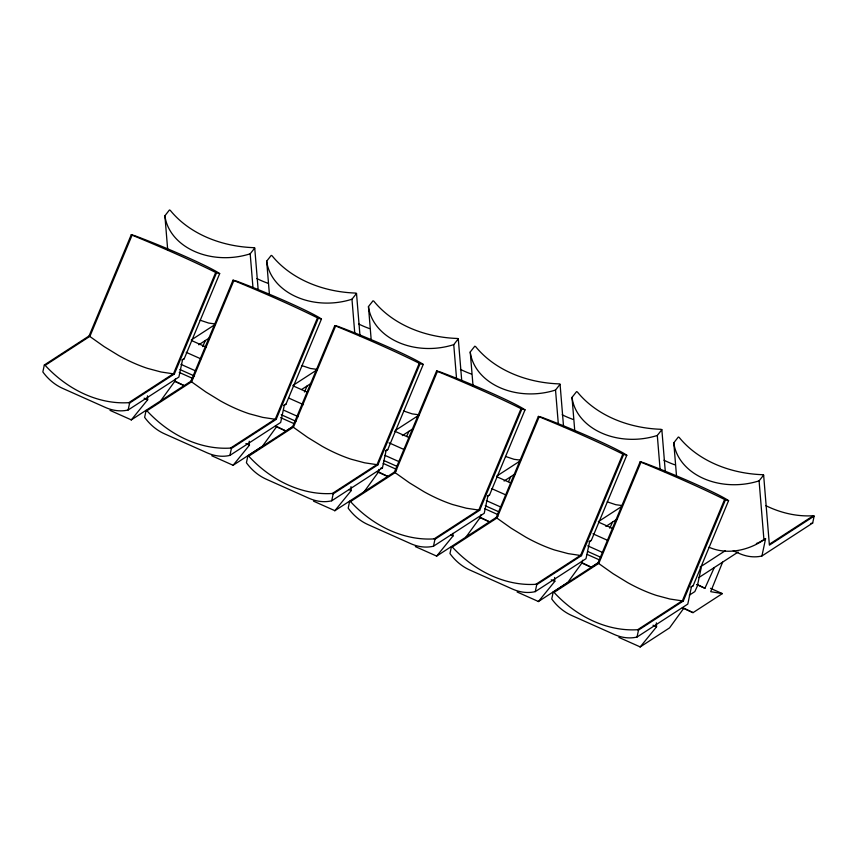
<?xml version="1.0" encoding="UTF-8"?>
<svg xmlns="http://www.w3.org/2000/svg" width="857" height="857" viewBox="0 0 857 857"><rect width="100%" height="100%" fill="white"/><g stroke="black" fill="none" stroke-linecap="round" stroke-linejoin="round"><path stroke-width="1.29" d="M44.328 364.986L42.85 371.927A43.525 35.041 57 0 0 62.7 388.392L105.347 407.418A43.525 35.041 57 0 0 128.143 409.989L178.888 377.059L182.541 359.833L184.201 358.762L219.681 273.608A63.514 3.921 22.6 0 0 134.399 235.557L131.239 234.775L89.085 335.944L44.328 364.986L45.164 365.361A109.139 87.885 57 0 0 128.775 402.661L129.621 403.036L174.378 373.995L216.532 272.826L219.681 273.608M128.143 409.989L129.621 403.036M160.655 400.84L174.967 381.119L175.503 378.59M229.922 455.388L231.401 448.447L276.158 419.405L318.311 318.236L321.461 319.018L285.981 404.161L284.32 405.243L280.668 422.469L229.922 455.388A43.525 35.041 57 0 1 207.126 452.828L164.48 433.803A43.525 35.041 57 0 1 144.629 417.338L146.108 410.396L146.943 410.771A109.139 87.885 57 0 0 230.554 448.072L231.401 448.447M247.887 455.806L246.409 462.748A43.525 35.041 57 0 0 266.259 479.202L308.906 498.238A43.525 35.041 57 0 0 331.702 500.799L382.447 467.868L386.1 450.653L387.76 449.571L423.24 364.429A63.514 3.921 22.6 0 0 337.947 326.378L334.798 325.596L292.644 426.754L247.887 455.806L248.723 456.181A109.139 87.885 57 0 0 332.334 493.482L333.18 493.857L377.937 464.815L420.091 363.647L423.24 364.429M331.702 500.799L333.18 493.857M364.214 491.65L378.526 471.939L379.062 469.4M433.481 546.209L434.96 539.267L479.716 510.215L521.87 409.057L525.02 409.839L489.54 494.982L487.879 496.064L484.226 513.279L433.481 546.209A43.525 35.041 57 0 1 410.674 543.638L368.028 524.613A43.525 35.041 57 0 1 348.188 508.158L349.667 501.206L350.502 501.581A109.139 87.885 57 0 0 434.113 538.892L434.96 539.267M465.994 537.06L480.306 517.349L480.841 514.811M535.261 591.619L536.739 584.667L581.496 555.625L623.65 454.467L626.799 455.238L591.319 540.392L589.659 541.463L585.995 558.689L535.261 591.619A43.525 35.041 57 0 1 512.454 589.048L469.807 570.023A43.525 35.041 57 0 1 449.968 553.568L451.446 546.616L452.282 546.991A109.139 87.885 57 0 0 535.893 584.303L536.739 584.667M553.215 592.026L551.747 598.968A43.525 35.041 57 0 0 571.587 615.433L614.233 634.459A43.525 35.041 57 0 0 637.04 637.03L687.775 604.099L691.438 586.874L693.099 585.802L728.579 500.649A63.514 3.921 22.6 0 0 643.286 462.598L640.136 461.816L597.982 562.985L553.215 592.026L554.061 592.401A109.139 87.885 57 0 0 637.672 629.702L638.508 630.077L683.275 601.036L725.429 499.877L728.579 500.649M538.292 601.603L567.773 582.471L582.085 562.749L582.621 560.221M637.04 637.03L638.508 630.077M701.165 567.923L697.287 586.188L694.845 591.587L689.328 595.165M733.206 550.772L739.13 553.408A43.525 35.041 57 0 0 761.927 555.979L765.59 538.753L758.788 542.545A63.514 51.141 57 0 1 756.367 543.52M761.927 555.979L812.672 523.049L814.15 516.107L813.314 515.732A109.139 87.885 57 0 1 765.73 505.619M722.622 562.128L710.699 591.673L722.355 593.612L693.024 612.648L682.365 607.892M131.239 234.775L132.085 235.15L89.921 336.319L45.164 365.361M132.085 235.15A109.139 6.738 22.6 0 1 215.696 272.462L173.543 373.62L128.775 402.661M321.461 319.018A63.514 3.921 22.6 0 0 236.168 280.967L233.018 280.185L190.865 381.354L205.884 392.003L220.431 400.905A92.845 40.697 35.3 0 0 249.226 413.76L262.778 417.391L276.158 419.405M233.018 280.185L233.865 280.56L191.7 381.719L146.943 410.771M233.865 280.56A109.139 6.738 22.6 0 1 317.476 317.861L275.322 419.03L230.554 448.072M334.798 325.596L335.644 325.971L293.48 427.129L248.723 456.181M335.644 325.971A109.139 6.738 22.6 0 1 419.255 363.272L377.091 464.44L332.334 493.482M525.02 409.839A63.514 3.921 22.6 0 0 439.727 371.777L436.577 371.006L394.424 472.164L409.432 482.823L423.99 491.725A92.845 40.697 35.3 0 0 452.785 504.58L466.337 508.212L479.716 510.215M436.577 371.006L437.424 371.381L395.259 472.539L350.502 501.581M437.424 371.381A109.139 6.738 22.6 0 1 521.035 408.682L478.87 509.84L434.113 538.892M626.799 455.238A63.514 3.921 22.6 0 0 541.506 417.188L538.357 416.416L496.203 517.574L511.211 528.233L525.769 537.135A92.845 40.697 35.3 0 0 554.565 549.98L568.116 553.611L581.496 555.625M538.357 416.416L539.192 416.781L497.039 517.949L452.282 546.991M539.192 416.781A109.139 6.738 22.6 0 1 622.814 454.092L580.65 555.25L535.893 584.303M640.136 461.816L640.972 462.191L598.818 563.36L554.061 592.401M640.972 462.191A109.139 6.738 22.6 0 1 724.593 499.502L682.429 600.661L637.672 629.702M202.659 346.582L205.412 340.486M304.428 391.992L307.192 385.896M406.764 436.181L408.971 431.307M508.544 481.591L510.751 476.706M609.766 528.223L612.53 522.117M696.634 584.56L704.925 588.266L714.309 567.527M167.704 249.837L164.898 215.76L169.44 209.986L170.286 210.361A109.139 83.836 -4.7 0 0 253.897 247.673L254.733 248.037L258.214 290.352M252.997 287.888L250.19 253.811L254.733 248.037M269.377 293.93L266.677 261.171L271.219 255.397L272.065 255.772A109.139 83.836 -4.7 0 0 355.676 293.073L356.512 293.448L359.994 335.751M354.777 333.298L351.97 299.222L356.512 293.448M371.156 339.34L368.456 306.581L372.999 300.807L373.845 301.182A109.139 83.836 -4.7 0 0 457.456 338.483L458.291 338.858L461.773 381.161M456.556 378.708L453.749 344.632L458.291 338.858M473.043 386.057L470.236 351.991L474.778 346.217L475.614 346.592A109.139 83.836 -4.7 0 0 559.235 383.893L560.071 384.268L563.552 426.572M558.336 424.108L555.529 390.042L560.071 384.268M574.822 431.467L572.015 397.391L576.557 391.628L577.393 391.992A109.139 83.836 -4.7 0 0 661.015 429.303L661.85 429.678L665.332 471.982M660.104 469.518L657.308 435.452L661.85 429.678M676.484 475.571L673.795 442.801L678.337 437.027L679.173 437.402A109.139 83.836 -4.7 0 0 762.794 474.714L763.63 475.089L769.393 545.148L814.15 516.107M709.039 547.259C727.047 555.165 748.129 550.601 763.941 539.824L759.088 480.852L763.63 475.089M147.447 395.816L147.661 399.769L131.325 419.876L109.996 410.364M249.226 441.226L249.441 445.179L233.104 465.276L211.775 455.763M351.006 486.637L351.22 490.579L334.883 510.686L313.555 501.174M452.85 533.365L452.999 535.989L436.663 556.097L415.334 546.584M554.565 577.457L554.779 581.4L538.442 601.507L517.114 591.994M656.333 622.857L656.558 626.81L640.222 646.917L618.893 637.404M191.229 340.015L215.214 324.449M198.76 344.803L209.569 337.787M131.175 419.973L191.411 380.883M292.998 385.425L316.994 369.849M301.653 389.485L311.348 383.197M232.954 465.372L262.435 446.251L276.747 426.529L285.906 431.017L293.19 426.293M395.87 430.118L418.773 415.259M402.319 435.613L413.128 428.607M334.733 510.783L396.009 471.018M496.557 476.235L520.553 460.67M504.098 481.023L514.907 474.007M436.513 556.193L497.788 516.428M598.336 521.645L621.239 506.787M605.878 526.434L616.686 519.417M581.764 563.006L591.244 567.238L598.529 562.513M700.115 567.055L725.193 550.783M698.798 577.597L738.145 552.058M763.941 539.824L765.59 538.753M769.672 544.045L813.314 515.732M640.072 647.014L669.553 627.881L683.865 608.159L693.024 612.648M181.92 359.929L184.201 358.762M283.699 405.329L285.981 404.161M385.479 450.739L387.76 449.571M487.247 496.149L489.54 494.982M589.027 541.56L591.319 540.392M690.806 586.97L693.099 585.802M215.161 323.946L208.68 323.068L200.142 320.207M316.929 369.346L310.459 368.478L301.921 365.618M418.709 414.756L412.238 413.888L403.701 411.028M520.488 460.166L514.018 459.298L505.48 456.438M622.268 505.576L615.797 504.709L607.259 501.848M215.696 272.462L216.532 272.826M317.476 317.861L318.311 318.236M419.255 363.272L420.091 363.647M521.035 408.682L521.87 409.057M622.814 454.092L623.65 454.467M724.593 499.502L725.429 499.877M191.807 340.668L206.462 347.214M293.19 385.907L306.624 391.895M394.574 431.135L409.239 437.681M497.178 476.91L510.622 482.909M598.561 522.149L613.226 528.683M186.205 352.334L200.87 358.869M288.809 398.109L303.474 404.654M388.971 442.801L403.636 449.336M491.575 488.576L506.241 495.11M592.958 533.804L607.624 540.349M710.507 588.331L722.355 593.612M180.977 364.364L195.632 370.91M283.581 410.139L298.236 416.684M384.964 455.378L398.398 461.366M486.348 500.606L501.002 507.151M587.731 545.845L602.385 552.379M179.884 369.506L194.539 376.052M281.267 414.745L295.922 421.28M383.872 460.52L397.305 466.508M485.255 505.748L498.688 511.747M587.859 551.522L601.293 557.521M179.22 372.42L192.654 378.408M280.603 417.648L294.037 423.637M383.208 463.423L396.641 469.422M484.591 508.651L498.024 514.65M587.195 554.436L599.407 559.878M89.085 335.944L104.104 346.592L118.652 355.505A92.845 40.697 35.3 0 0 147.447 368.349L160.998 371.981L174.378 373.995M292.644 426.754L307.652 437.413L322.211 446.315A92.845 40.697 35.3 0 0 351.006 459.17L364.557 462.801L377.937 464.815M597.982 562.985L612.991 573.633L627.538 582.546A92.845 40.697 35.3 0 0 656.344 595.39L669.895 599.022L683.275 601.036M174.657 381.376L184.126 385.607L174.967 381.119M275.247 426.261L285.906 431.017M377.026 471.661L387.685 476.417L378.526 471.939M479.984 517.607L489.465 521.827L480.306 517.349M144.115 398.184L147.661 399.769M245.884 443.594L249.441 445.179M348.853 489.529L351.22 490.579M450.632 534.929L452.999 535.989M551.222 579.814L554.779 581.4M653.002 625.224L656.558 626.81M697.244 584.495L704.925 588.266M582.085 562.749L591.244 567.238M382.447 467.868A43.525 35.041 57 0 1 380.637 468.254M573.054 419.416A109.139 87.885 57 0 1 562.171 414.799M555.529 390.042A63.514 48.785 -4.7 0 1 470.236 351.991M267.727 283.196A109.139 87.885 57 0 1 256.843 278.568M250.19 253.811A63.514 48.785 -4.7 0 1 164.898 215.76M812.672 523.049A43.525 35.041 57 0 1 810.872 523.434M759.088 480.852A63.514 48.785 -4.7 0 1 673.795 442.801M471.275 374.006A109.139 87.885 57 0 1 460.402 369.388M453.749 344.632A63.514 48.785 -4.7 0 1 368.456 306.581M369.496 328.595A109.139 87.885 57 0 1 358.622 323.978M351.97 299.222A63.514 48.785 -4.7 0 1 266.677 261.171M674.834 464.826A109.139 87.885 57 0 1 663.95 460.209M657.308 435.452A63.514 48.785 -4.7 0 1 572.015 397.391"/></g></svg>
